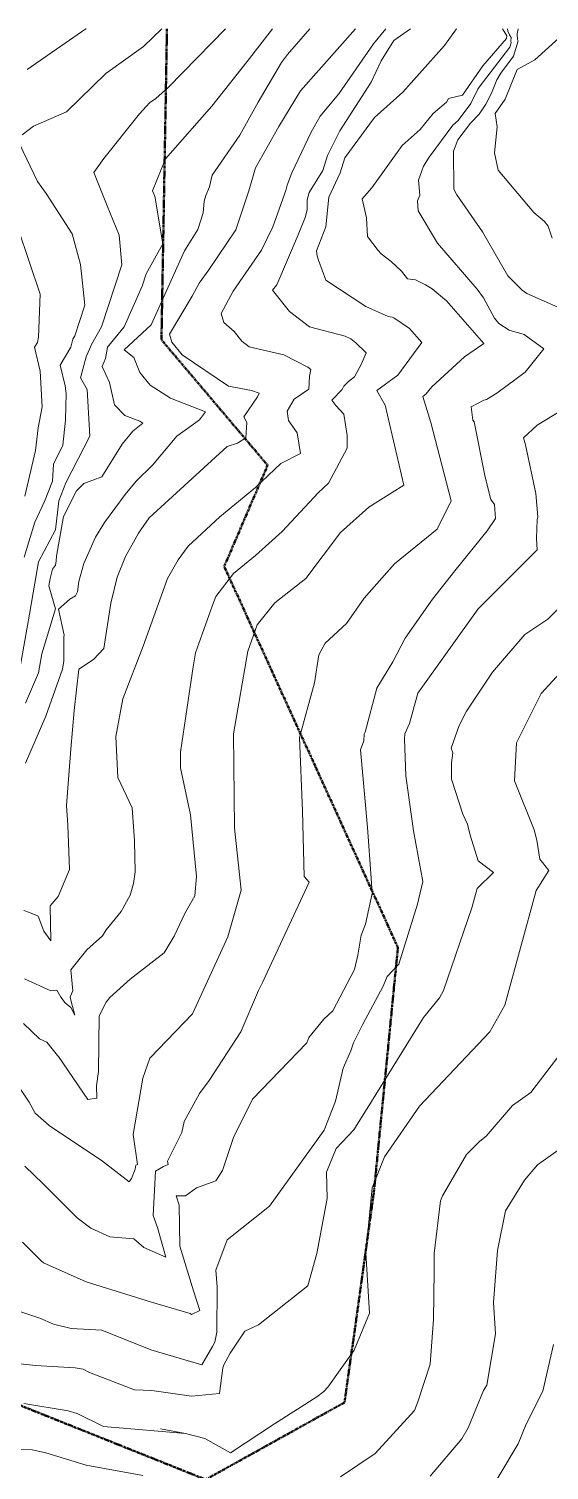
# Model space of a CAD drawing. Header units: metres. Extents: x 808604 to 810125, y 9157736 to 9158882.
# Drawn here: x 809049 to 809181.9, y 9158513.3 to 9158881.6 of the extents above; entities that cross this region are included whole.
import ezdxf

# ---------------------------------------------------------------- set-up
doc = ezdxf.new("R2010")
doc.units = ezdxf.units.M
doc.linetypes.add('ACAD_ISO08W100', pattern=[36, 24, -3, 6, -3])
doc.linetypes.add('PHANTOM2', pattern=[1.25, 0.625, -0.125, 0.125, -0.125, 0.125, -0.125])
doc.layers.add('AA L BOT', color=148, linetype='ACAD_ISO08W100')
doc.layers.add('C-TOPO-MAJR', color=9, linetype='Continuous')

msp = doc.modelspace()

# ---------------------------------------------------------------- linework, layer by layer
at = {"layer": 'AA L BOT', "color": 11, "linetype": 'PHANTOM2', "lineweight": 50, "flags": 128}
msp.add_lwpolyline([(809084.26, 9158881.64), (809082.85, 9158802.17), (809109.98, 9158770.13), (809098.89, 9158744.25), (809143.28, 9158646.89), (809137.11, 9158584.04), (809129.65, 9158530.63), (809094.16, 9158510.92), (808995.59, 9158550.33), (808940.39, 9158558.21), (808918.7, 9158538.51), (808877.3, 9158361.19), (808895.05, 9158313.91), (808928.56, 9158304.05), (808938.42, 9158268.59), (808934.49, 9158201.26), (808859.57, 9158047.58), (808780.72, 9158055.47), (808606.12, 9158097.76)], dxfattribs=at)
at = {"layer": 'C-TOPO-MAJR', "color": 9, "linetype": 'Continuous', "lineweight": 5}
for points, elevation in [([(809158.27, 9158881.64), (809155.2, 9158877.38), (809144.57, 9158865.45), (809137.28, 9158858.99), (809129.72, 9158848.68), (809128.51, 9158844.87), (809125.62, 9158838.63), (809124.83, 9158831.02), (809122.46, 9158824.94), (809122.68, 9158823.63), (809122.98, 9158822.52), (809124.86, 9158817.45), (809135.1, 9158810.67), (809140.78, 9158808.09), (809141.82, 9158807.97), (809142.25, 9158807.76), (809146.27, 9158805.06), (809149.38, 9158801.51), (809143.27, 9158793.16), (809137.92, 9158789.18), (809140, 9158785.45), (809144.77, 9158765.07), (809135.82, 9158759.41), (809128.58, 9158752.97), (809119.74, 9158741.22), (809111.84, 9158734.96), (809107.29, 9158729.34), (809104.94, 9158722.62), (809101.24, 9158701.46), (809101.54, 9158677.46), (809103.2, 9158661.51), (809099.78, 9158649.59), (809090.8, 9158629.96), (809079.88, 9158618.63), (809078.11, 9158613.53), (809075.64, 9158599.09), (809076.72, 9158591.39), (809076.27, 9158591.22), (809076.12, 9158590.21), (809075.23, 9158587.86), (809074.64, 9158586.96), (809067.75, 9158592.29), (809054.19, 9158601.43), (809050.61, 9158604.52), (809049.02, 9158607.36), (809044.1, 9158614.79)], 2700), ([(809099.2, 9158881.64), (809084.65, 9158866.75), (809081.4, 9158863.84), (809079.8, 9158862.69), (809077.25, 9158859.94), (809068.11, 9158848.48), (809065.58, 9158844.94), (809068.98, 9158836.38), (809072.07, 9158828.89), (809072.71, 9158821.32), (809067.54, 9158805.45), (809064.98, 9158800.95), (809063.62, 9158797.79), (809062.17, 9158792.42), (809063.83, 9158789.45), (809064.55, 9158777.56), (809058.4, 9158765.62), (809056.66, 9158761.02), (809055.75, 9158753.64), (809051.47, 9158745.41), (809049.1, 9158732.07), (809046.49, 9158717.17)], 2640), ([(809047.27, 9158854.54), (809050.18, 9158856.8), (809058.58, 9158860.47), (809068.63, 9158870.23), (809078.26, 9158877.12), (809082.97, 9158881.64)], 2630), ([(809171.31, 9158881.64), (809171.4, 9158881.03), (809171.82, 9158880.09), (809172.24, 9158879.41), (809172.1, 9158878.58), (809172.22, 9158878.1), (809171.89, 9158876.99), (809164.03, 9158866.72), (809163.7, 9158866.2), (809161.89, 9158862.56), (809158.66, 9158858.18), (809157.31, 9158857), (809151.26, 9158848.85), (809149.86, 9158846.58), (809148.56, 9158842.93), (809148.85, 9158839.13), (809148.32, 9158837.68), (809148.44, 9158835.14), (809153.4, 9158826.83), (809163.53, 9158815.15), (809165.16, 9158812.94), (809167.95, 9158807.71), (809169.04, 9158806.32), (809171.69, 9158804.64), (809175.54, 9158803.5), (809180.57, 9158799.85), (809175.84, 9158793.88), (809168.53, 9158788.51), (809165.89, 9158786.91), (809165.21, 9158786.72), (809162.02, 9158785.08), (809162.4, 9158781.64), (809162.73, 9158781.2), (809165.57, 9158767.06), (809167.06, 9158761.33), (809168, 9158760.1), (809168.23, 9158756.5), (809166.06, 9158753.34), (809157.84, 9158743.14), (809152.12, 9158735.94), (809145.16, 9158725.89), (809142, 9158719.86), (809137.89, 9158713.19), (809134.89, 9158701.88), (809134.69, 9158701.44), (809134.56, 9158699.67), (809133.7, 9158697.38), (809134.32, 9158690.8), (809135.5, 9158677.59), (809136.43, 9158664.56), (809136.7, 9158660.72), (809135.03, 9158652.84), (809133.91, 9158650.04), (809133.07, 9158644.9), (809132.19, 9158641.27), (809126.67, 9158630.72), (809124.33, 9158628.53), (809120.53, 9158623.92), (809119.98, 9158622.5), (809106.11, 9158608.09), (809101.25, 9158598.36), (809098.49, 9158589.89), (809096.71, 9158587.29), (809091.78, 9158585.51), (809089, 9158583.42), (809086.64, 9158583.41), (809087.41, 9158581.01), (809087.56, 9158570.53), (809091.08, 9158559.12), (809092.68, 9158554.12), (809090.53, 9158553.13), (809090.17, 9158553.32), (809080.27, 9158556.22), (809063.62, 9158561.41), (809052.74, 9158566.31), (809052.16, 9158566.76), (809047.34, 9158571.6)], 2720), ([(809146.49, 9158881.64), (809142.21, 9158878.65), (809139, 9158873.43), (809136.47, 9158867.98), (809128.44, 9158855.61), (809125.25, 9158849.26), (809124.08, 9158845.44), (809120.63, 9158839.79), (809120.11, 9158837.96), (809120.13, 9158835.43), (809119.56, 9158833.39), (809117.77, 9158828.99), (809112.3, 9158816.23), (809111.27, 9158814.9), (809115.59, 9158809.38), (809120.71, 9158805.45), (809129.77, 9158803.08), (809131.29, 9158802.4), (809132.52, 9158801.43), (809135.13, 9158798.88), (809133.94, 9158796.02), (809132.18, 9158792.69), (809130.65, 9158791.56), (809129.47, 9158790.34), (809129.04, 9158789.49), (809126.38, 9158786.78), (809127.39, 9158785.35), (809129.45, 9158783.21), (809130.33, 9158777.71), (809130.32, 9158774.46), (809125.52, 9158765.5), (809123.02, 9158763.16), (809113.71, 9158753.18), (809106.9, 9158747.05), (809101.28, 9158742.46), (809096.72, 9158736.6), (809095.84, 9158734.08), (809091.56, 9158722.16), (809090.94, 9158718.63), (809087.68, 9158696.8), (809087.73, 9158692.81), (809090.26, 9158680.79), (809091.78, 9158665.02), (809091.42, 9158660.06), (809088.8, 9158655.57), (809086.06, 9158649.74), (809083.54, 9158645.51), (809074.89, 9158638.82), (809069.66, 9158634.11), (809068.7, 9158632.94), (809066.9, 9158629.43), (809066.78, 9158615.23), (809066.28, 9158611.56), (809066.3, 9158608.4), (809064.03, 9158608.08), (809056.57, 9158619.02), (809056.29, 9158619.31), (809053.57, 9158622.71), (809051.71, 9158623.56), (809047.57, 9158627.44)], 2690), ([(809132.45, 9158881.64), (809118.36, 9158865.77), (809112.87, 9158856.68), (809106.87, 9158846.09), (809105.19, 9158840.24), (809101.82, 9158830.29), (809094.92, 9158820.07), (809092.48, 9158816.64), (809090.66, 9158813.32), (809084.88, 9158803.59), (809085.52, 9158801.57), (809088.15, 9158798.37), (809100, 9158790.37), (809105.85, 9158789.23), (809107.84, 9158788.53), (809107.39, 9158787.58), (809103.94, 9158782.46), (809104.63, 9158781.04), (809104.41, 9158777.1), (809102.32, 9158775.78), (809099.63, 9158774.87), (809079.75, 9158756.7), (809077.02, 9158752.76), (809073.63, 9158746.76), (809071.5, 9158741.55), (809069.92, 9158734.85), (809068.13, 9158723.32), (809065.51, 9158720.49), (809061.77, 9158718.04), (809060.53, 9158707.43), (809059.67, 9158697.57), (809058.56, 9158683.18), (809058.96, 9158678.15), (809059.34, 9158666.79), (809056.44, 9158659.94), (809054.45, 9158657.56), (809054.54, 9158648.62), (809052.78, 9158651.08), (809051.31, 9158654.92), (809049.14, 9158655.86), (809047.65, 9158656.31)], 2670), ([(809140.23, 9158881.64), (809137.01, 9158877.81), (809128.18, 9158865.06), (809123.4, 9158859.33), (809121.07, 9158855.25), (809116.14, 9158844.85), (809114.99, 9158841.67), (809114.61, 9158840.3), (809111.28, 9158831.05), (809108.44, 9158825.09), (809101.19, 9158814.64), (809098.07, 9158808.93), (809098.81, 9158806.62), (809101.43, 9158804.26), (809103.36, 9158801.85), (809105.28, 9158800.37), (809114.09, 9158798.3), (809120.25, 9158795.2), (809120.99, 9158794.55), (809120.66, 9158792.91), (809120.49, 9158789.58), (809116.77, 9158787.04), (809114.97, 9158783.98), (809115.33, 9158781.54), (809117.57, 9158778.39), (809118.41, 9158773.1), (809113.39, 9158770.59), (809106.9, 9158764.46), (809097.77, 9158756.92), (809089.67, 9158749.45), (809087.14, 9158745.96), (809084.43, 9158741.16), (809078.17, 9158723.88), (809073.02, 9158710.45), (809071.19, 9158700.82), (809071.71, 9158690.33), (809075.33, 9158682.54), (809075.98, 9158674.16), (809076.13, 9158666.22), (809075.69, 9158663.2), (809074.89, 9158660.26), (809072.54, 9158656.05), (809068.69, 9158651.42), (809067.75, 9158649.83), (809063.82, 9158646.29), (809059.69, 9158641.15), (809060.23, 9158635.83), (809059.55, 9158634.26), (809059.78, 9158633.05), (809060.75, 9158629.55), (809059.69, 9158631.52), (809058.26, 9158632.74), (809057.16, 9158634.21), (809056.14, 9158635.99), (809054.56, 9158635.8), (809047.88, 9158638.84)], 2680), ([(809170.02, 9158881.64), (809171.12, 9158879.86), (809171.01, 9158879.19), (809164.94, 9158872.18), (809159.77, 9158864.68), (809156.24, 9158863.8), (809155.69, 9158862.93), (809152.3, 9158859.99), (809148.98, 9158855.95), (809144.39, 9158851.84), (809136.6, 9158841.02), (809134.17, 9158838.23), (809135.28, 9158833.36), (809135.5, 9158828.57), (809138.26, 9158824.97), (809139.02, 9158824.15), (809141.58, 9158822.16), (809144.17, 9158819.7), (809145.7, 9158817.74), (809147.78, 9158817.5), (809150.34, 9158816.24), (809152.02, 9158815.16), (809155.68, 9158812.17), (809165.22, 9158801.27), (809160.27, 9158797.84), (809151.98, 9158790.17), (809150.43, 9158788.28), (809149.65, 9158787.65), (809151.68, 9158781.07), (809156.87, 9158761.02), (809153.3, 9158753.76), (809142.42, 9158744.91), (809134.65, 9158736.13), (809130.18, 9158729.67), (809124.69, 9158724.69), (809123.11, 9158721.67), (809121.97, 9158714.48), (809118.11, 9158700.51), (809118.92, 9158681.8), (809119.33, 9158664.99), (809120.59, 9158663.56), (809108.77, 9158638.08), (809107.65, 9158635.89), (809103.17, 9158625.37), (809095.03, 9158612.88), (809092.61, 9158609.56), (809088.62, 9158602.41), (809088.1, 9158599.57), (809084.38, 9158592.28), (809084.53, 9158591.4), (809083.4, 9158590.96), (809081.36, 9158589.7), (809080.71, 9158578.41), (809081.85, 9158575.33), (809083.95, 9158567.79), (809078.37, 9158570.2), (809075.79, 9158572.42), (809069.68, 9158572.94), (809064.8, 9158575.14), (809061.3, 9158577.84), (809052.61, 9158586.48), (809047.92, 9158591.03)], 2710), ([(809111.24, 9158881.64), (809104.78, 9158873.3), (809095.75, 9158861.89), (809092.6, 9158858.29), (809083.9, 9158848.44), (809080.53, 9158840.22), (809081.16, 9158838.85), (809083.17, 9158826.7), (809078.92, 9158819.04), (809077.93, 9158815.88), (809073.28, 9158805.45), (809069.09, 9158800.31), (809068.53, 9158797.39), (809067.73, 9158795.33), (809069.56, 9158791.26), (809070.87, 9158785.6), (809073.47, 9158782.86), (809077.3, 9158781.36), (809078.08, 9158780.91), (809075.57, 9158778.83), (809072.8, 9158775.53), (809067.65, 9158767.16), (809062.99, 9158765.44), (809061.13, 9158763.62), (809057.8, 9158757.01), (809056, 9158746.85), (809055.97, 9158745.69), (809055.8, 9158744.61), (809054.99, 9158743.59), (809054.38, 9158741.17), (809054.09, 9158739.33), (809055.76, 9158733.46), (809052.32, 9158721.9), (809051.45, 9158717.07), (809048.07, 9158709.31)], 2650), ([(809120.81, 9158881.64), (809115.08, 9158875.11), (809113.52, 9158873.08), (809107.6, 9158862.94), (809102.88, 9158854.47), (809095.8, 9158844.26), (809095.14, 9158841.29), (809094.2, 9158839.01), (809093.73, 9158837.57), (809093.49, 9158834.66), (809092.14, 9158830.39), (809088.74, 9158824.9), (809080.26, 9158805.96), (809073.33, 9158799.58), (809075.77, 9158797.62), (809077.34, 9158793.81), (809079.97, 9158790.61), (809085.18, 9158787.24), (809094.13, 9158783.74), (809092.54, 9158781.72), (809086.77, 9158777.56), (809080.52, 9158770.14), (809076.42, 9158766.01), (809073.56, 9158762.66), (809068.3, 9158755.48), (809066.01, 9158751.75), (809063.05, 9158745.01), (809061.72, 9158740.45), (809061.42, 9158737.74), (809060.89, 9158736.75), (809059.45, 9158735.93), (809056.53, 9158733.33), (809057.97, 9158726.67), (809057.94, 9158726.26), (809057.86, 9158720.18), (809057.56, 9158718.03), (809053.34, 9158706.02), (809048.13, 9158693.98)], 2660), ([(809063.58, 9158881.64), (809063.55, 9158881.62), (809048.53, 9158871.28)], 2620), ([(809174, 9158881.64), (809173.75, 9158880.35), (809173.88, 9158878.92), (809173.98, 9158878.54), (809172.83, 9158874.63), (809169.57, 9158870.34), (809168.59, 9158868.6), (809167.23, 9158865.23), (809165.72, 9158862.43), (809164.01, 9158859.83), (809161.81, 9158857.54), (809158.6, 9158853.25), (809157.45, 9158850.34), (809157.59, 9158840.64), (809158.31, 9158839.25), (809164.91, 9158829.75), (809171.35, 9158818.49), (809175.02, 9158814.88), (809176.19, 9158813.97), (809188.54, 9158808.58)], 2730), ([(809187.07, 9158881.64), (809178.27, 9158873.69), (809173.73, 9158871.23), (809170.67, 9158863.63), (809168.15, 9158859.99), (809168.65, 9158856.59), (809167.94, 9158849.94), (809168.9, 9158845.54), (809177.99, 9158834.73), (809180.76, 9158832.39), (809181.66, 9158831.23), (809182.72, 9158828.19)], 2740), ([(809047.8, 9158746.65), (809050.45, 9158755.6), (809053, 9158760.84), (809055.02, 9158766.07), (809055.3, 9158770.4), (809057.62, 9158775.28), (809058.37, 9158781.67), (809058.53, 9158788.44), (809058.21, 9158790.44), (809056.99, 9158795.68), (809059.73, 9158800.3), (809060.21, 9158802.35), (809060.7, 9158803.2), (809063.26, 9158811.02), (809062.13, 9158821.44), (809060.03, 9158829.26), (809053.39, 9158839.6), (809051.21, 9158842.67), (809046.58, 9158852.26)], 2630), ([(809046.19, 9158830.52), (809051.85, 9158813.83), (809051.47, 9158802.85), (809051.15, 9158801.52), (809050.42, 9158800.29), (809051.85, 9158794.17), (809052.38, 9158785.07), (809051.32, 9158779.69), (809050.68, 9158773.93), (809047.95, 9158762.18)], 2620), ([(809185.19, 9158784.19), (809178.85, 9158780.36), (809175.38, 9158777.09), (809175.91, 9158775.31), (809178.52, 9158762.9), (809179, 9158756.95), (809178.85, 9158756.17), (809178.66, 9158751.42), (809178.85, 9158748.54), (809163.75, 9158733.46), (809148.33, 9158711.86), (809146.28, 9158704.09), (809145.04, 9158701.45), (809144.94, 9158700.12), (809145.3, 9158690.72), (809147.26, 9158676.67), (809149.61, 9158663.75), (809148.25, 9158657.98), (809143.54, 9158642.59), (809140.55, 9158639.44), (809139.52, 9158636.98), (809134.32, 9158627.32), (809131.9, 9158622.54), (809131.28, 9158620.44), (809129.31, 9158616.08), (809127.3, 9158607.62), (809124.46, 9158600.17), (809110.43, 9158580.77), (809099.64, 9158572.19), (809096.75, 9158564.46), (809097.12, 9158560.16), (809097.03, 9158548.58), (809096.47, 9158546.06), (809095.91, 9158544.92), (809093.13, 9158540.22), (809080.16, 9158544.05), (809067.62, 9158549.11), (809059.81, 9158549.55), (809055.24, 9158550.61), (809051.77, 9158552.14), (809045.63, 9158554.22)], 2730), ([(809191.39, 9158740.45), (809181.58, 9158730.78), (809175.75, 9158726.89), (809167.44, 9158717.25), (809160.77, 9158707.25), (809158.97, 9158703.63), (809156.87, 9158697.8), (809157.3, 9158696.62), (809156.94, 9158694.07), (809156.98, 9158689.92), (809159.91, 9158680.92), (809161.04, 9158678.38), (809161.71, 9158675.61), (809163.83, 9158669.05), (809167.72, 9158666.07), (809163.55, 9158661.92), (809162.21, 9158657.03), (809154.96, 9158635.93), (809153.87, 9158633.98), (809149.8, 9158628.96), (809136.57, 9158607.5), (809132, 9158600.28), (809127.53, 9158595.51), (809125.07, 9158589.49), (809125.23, 9158582.76), (809122.57, 9158568.7), (809120.23, 9158560.43), (809107.64, 9158550.49), (809104.2, 9158548.8), (809100.39, 9158543.24), (809098.77, 9158540.28), (809098.56, 9158539.49), (809097.66, 9158532.91), (809090.52, 9158532.22), (809080.37, 9158533.65), (809075.93, 9158533.86), (809064.48, 9158538.32), (809062.87, 9158539.11), (809060.77, 9158539.47), (809050.7, 9158540.1), (809039.75, 9158541.3)], 2740), ([(809187.75, 9158720.33), (809179.91, 9158711.83), (809173.62, 9158699.17), (809173.09, 9158689.46), (809178.13, 9158676.95), (809178.8, 9158674.34), (809179.57, 9158669.42), (809181.81, 9158666.57), (809178.58, 9158661.46), (809170.57, 9158632.12), (809166.73, 9158625.3), (809148.79, 9158606.37), (809139.83, 9158593.35), (809136.68, 9158585.46), (809135.12, 9158568.83), (809135.98, 9158553.42), (809132.08, 9158544), (809125.39, 9158534.52), (809124.39, 9158533.4), (809122.55, 9158532.05), (809111.75, 9158525.14), (809100.49, 9158517.76), (809093.95, 9158521.38), (809088.99, 9158522.69), (809082.64, 9158523.9)], 2750), ([(809184.95, 9158619.89), (809177.28, 9158609.84), (809172.58, 9158606.52), (809165.84, 9158598.71), (809164.25, 9158597.36), (809160.82, 9158593.98), (809154.7, 9158583.44), (809154.17, 9158582.12), (809152.52, 9158568.73), (809152.53, 9158564.16), (809152.4, 9158551.84), (809151.54, 9158540.37), (809148.41, 9158530.75), (809147.52, 9158528.59), (809137.46, 9158517.58), (809128.58, 9158511.59)], 2760), ([(809188.36, 9158598.01), (809178.97, 9158591.36), (809175.6, 9158587.45), (809170.8, 9158579.62), (809168.72, 9158569.46), (809167.74, 9158556.17), (809168.21, 9158548.16), (809166.04, 9158535.02), (809165.14, 9158533.69), (809161.23, 9158524.12), (809159.59, 9158521.35), (809151.56, 9158511.76)], 2770), ([(809183.05, 9158545.47), (809180.32, 9158533.5), (809176.02, 9158525.09), (809174, 9158520.09), (809164.17, 9158503.51)], 2780), ([(809047.71, 9158530.38), (809059, 9158528.49), (809061.28, 9158527.76), (809068, 9158524.47), (809088.99, 9158522.69)], 2750), ([(809078.07, 9158511.98), (809063.62, 9158514.58), (809053.31, 9158517.79), (809049.83, 9158518.51), (809043, 9158518.6)], 2760)]:
    msp.add_lwpolyline(points, dxfattribs=dict(at, elevation=elevation))

doc.saveas('drawing.dxf')
